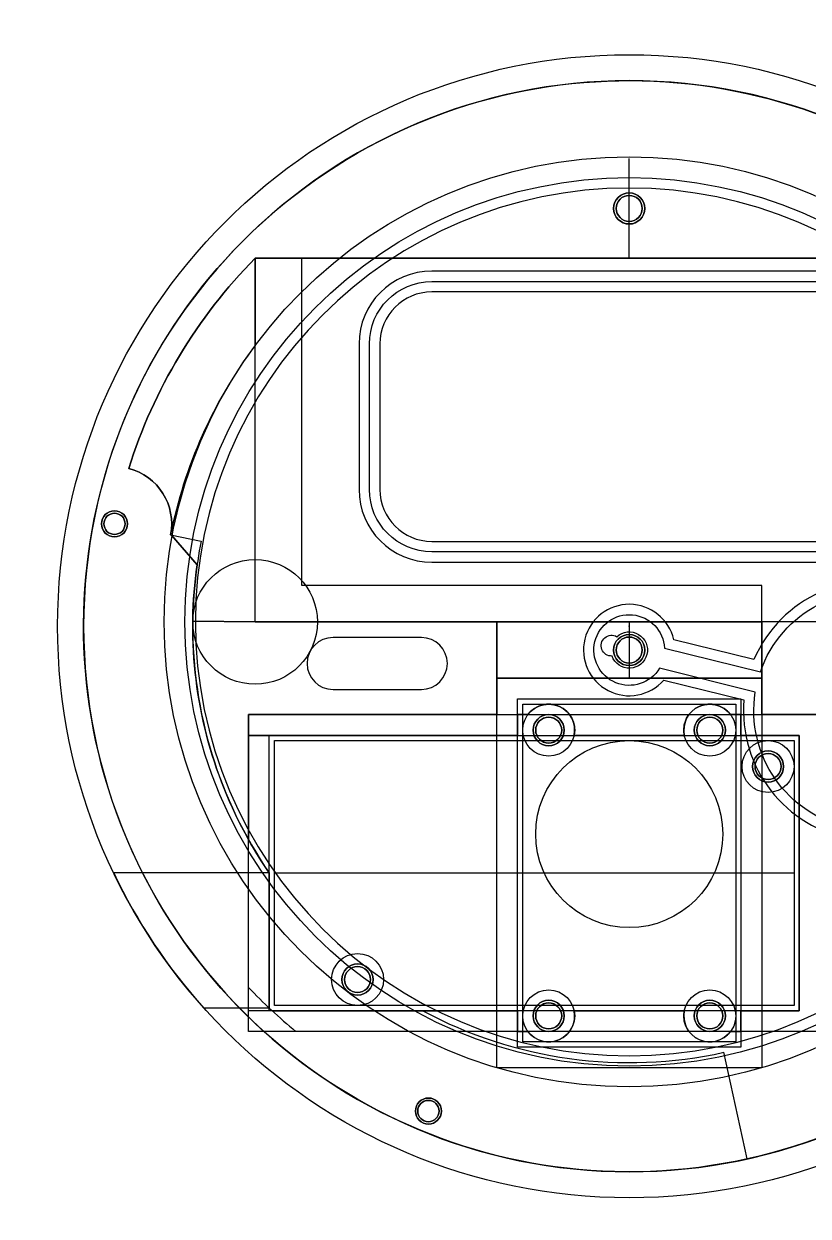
# Model space of a CAD drawing. Header units: millimetres. Extents: x -58 to 57, y -57 to 58.
# Drawn here: x -58.3 to 17.2, y -56.8 to 58 of the extents above; entities that cross this region are included whole.
import ezdxf
from ezdxf.lldxf.tags import DXFTag

# ---------------------------------------------------------------- set-up
doc = ezdxf.new("R2010")
doc.units = ezdxf.units.MM
for name, color, linetype in [('1', 7, 'CONTINUOUS'), ('2', 7, 'CONTINUOUS'), ('VERASE011I1$0', 7, 'CONTINUOUS'), ('VERASE011I10$0', 7, 'CONTINUOUS'), ('VERASE011I100$0', 7, 'CONTINUOUS'), ('VERASE011I101$0', 7, 'CONTINUOUS'), ('VERASE011I103$0', 7, 'CONTINUOUS'), ('VERASE011I104$0', 7, 'CONTINUOUS'), ('VERASE011I105$0', 7, 'CONTINUOUS'), ('VERASE011I107$0', 7, 'CONTINUOUS'), ('VERASE011I108$0', 7, 'CONTINUOUS'), ('VERASE011I109$0', 7, 'CONTINUOUS'), ('VERASE011I11$0', 7, 'CONTINUOUS'), ('VERASE011I110$0', 7, 'CONTINUOUS'), ('VERASE011I111$0', 7, 'CONTINUOUS'), ('VERASE011I114$0', 7, 'CONTINUOUS'), ('VERASE011I116$0', 7, 'CONTINUOUS'), ('VERASE011I117$0', 7, 'CONTINUOUS'), ('VERASE011I118$0', 7, 'CONTINUOUS'), ('VERASE011I119$0', 7, 'CONTINUOUS'), ('VERASE011I12$0', 7, 'CONTINUOUS'), ('VERASE011I120$0', 7, 'CONTINUOUS'), ('VERASE011I121$0', 7, 'CONTINUOUS'), ('VERASE011I124$0', 7, 'CONTINUOUS'), ('VERASE011I125$0', 7, 'CONTINUOUS'), ('VERASE011I126$0', 7, 'CONTINUOUS'), ('VERASE011I128$0', 7, 'CONTINUOUS'), ('VERASE011I129$0', 7, 'CONTINUOUS'), ('VERASE011I13$0', 7, 'CONTINUOUS'), ('VERASE011I130$0', 7, 'CONTINUOUS'), ('VERASE011I14$0', 7, 'CONTINUOUS'), ('VERASE011I15$0', 7, 'CONTINUOUS'), ('VERASE011I16$0', 7, 'CONTINUOUS'), ('VERASE011I17$0', 7, 'CONTINUOUS'), ('VERASE011I18$0', 7, 'CONTINUOUS'), ('VERASE011I2$0', 7, 'CONTINUOUS'), ('VERASE011I21$0', 7, 'CONTINUOUS'), ('VERASE011I22$0', 7, 'CONTINUOUS'), ('VERASE011I23$0', 7, 'CONTINUOUS'), ('VERASE011I24$0', 7, 'CONTINUOUS'), ('VERASE011I25$0', 7, 'CONTINUOUS'), ('VERASE011I26$0', 7, 'CONTINUOUS'), ('VERASE011I27$0', 7, 'CONTINUOUS'), ('VERASE011I28$0', 7, 'CONTINUOUS'), ('VERASE011I29$0', 7, 'CONTINUOUS'), ('VERASE011I3$0', 7, 'CONTINUOUS'), ('VERASE011I30$0', 7, 'CONTINUOUS'), ('VERASE011I31$0', 7, 'CONTINUOUS'), ('VERASE011I32$0', 7, 'CONTINUOUS'), ('VERASE011I33$0', 7, 'CONTINUOUS'), ('VERASE011I34$0', 7, 'CONTINUOUS'), ('VERASE011I36$0', 7, 'CONTINUOUS'), ('VERASE011I37$0', 7, 'CONTINUOUS'), ('VERASE011I38$0', 7, 'CONTINUOUS'), ('VERASE011I39$0', 7, 'CONTINUOUS'), ('VERASE011I40$0', 7, 'CONTINUOUS'), ('VERASE011I41$0', 7, 'CONTINUOUS'), ('VERASE011I42$0', 7, 'CONTINUOUS'), ('VERASE011I43$0', 7, 'CONTINUOUS'), ('VERASE011I44$0', 7, 'CONTINUOUS'), ('VERASE011I45$0', 7, 'CONTINUOUS'), ('VERASE011I48$0', 7, 'CONTINUOUS'), ('VERASE011I49$0', 7, 'CONTINUOUS'), ('VERASE011I5$0', 7, 'CONTINUOUS'), ('VERASE011I50$0', 7, 'CONTINUOUS'), ('VERASE011I52$0', 7, 'CONTINUOUS'), ('VERASE011I53$0', 7, 'CONTINUOUS'), ('VERASE011I54$0', 7, 'CONTINUOUS'), ('VERASE011I56$0', 7, 'CONTINUOUS'), ('VERASE011I59$0', 7, 'CONTINUOUS'), ('VERASE011I60$0', 7, 'CONTINUOUS'), ('VERASE011I61$0', 7, 'CONTINUOUS'), ('VERASE011I62$0', 7, 'CONTINUOUS'), ('VERASE011I64$0', 7, 'CONTINUOUS'), ('VERASE011I66$0', 7, 'CONTINUOUS'), ('VERASE011I67$0', 7, 'CONTINUOUS'), ('VERASE011I69$0', 7, 'CONTINUOUS'), ('VERASE011I7$0', 7, 'CONTINUOUS'), ('VERASE011I72$0', 7, 'CONTINUOUS'), ('VERASE011I73$0', 7, 'CONTINUOUS'), ('VERASE011I74$0', 7, 'CONTINUOUS'), ('VERASE011I75$0', 7, 'CONTINUOUS'), ('VERASE011I76$0', 7, 'CONTINUOUS'), ('VERASE011I77$0', 7, 'CONTINUOUS'), ('VERASE011I78$0', 7, 'CONTINUOUS'), ('VERASE011I79$0', 7, 'CONTINUOUS'), ('VERASE011I81$0', 7, 'CONTINUOUS'), ('VERASE011I82$0', 7, 'CONTINUOUS'), ('VERASE011I83$0', 7, 'CONTINUOUS'), ('VERASE011I84$0', 7, 'CONTINUOUS'), ('VERASE011I85$0', 7, 'CONTINUOUS'), ('VERASE011I86$0', 7, 'CONTINUOUS'), ('VERASE011I87$0', 7, 'CONTINUOUS'), ('VERASE011I88$0', 7, 'CONTINUOUS'), ('VERASE011I89$0', 7, 'CONTINUOUS'), ('VERASE011I90$0', 7, 'CONTINUOUS'), ('VERASE011I91$0', 7, 'CONTINUOUS'), ('VERASE011I94$0', 7, 'CONTINUOUS'), ('VERASE011I96$0', 7, 'CONTINUOUS'), ('VERASE011I97$0', 7, 'CONTINUOUS'), ('VERASE011I98$0', 7, 'CONTINUOUS'), ('VERASE011I99$0', 7, 'CONTINUOUS'), ('VMODIFIED011I1$1', 7, 'CONTINUOUS'), ('VMODIFIED011I103$1', 7, 'CONTINUOUS'), ('VMODIFIED011I105$1', 7, 'CONTINUOUS'), ('VMODIFIED011I11$1', 7, 'CONTINUOUS'), ('VMODIFIED011I116$1', 7, 'CONTINUOUS'), ('VMODIFIED011I120$1', 7, 'CONTINUOUS'), ('VMODIFIED011I121$1', 7, 'CONTINUOUS'), ('VMODIFIED011I126$1', 7, 'CONTINUOUS'), ('VMODIFIED011I128$1', 7, 'CONTINUOUS'), ('VMODIFIED011I129$1', 7, 'CONTINUOUS'), ('VMODIFIED011I130$1', 7, 'CONTINUOUS'), ('VMODIFIED011I15$1', 7, 'CONTINUOUS'), ('VMODIFIED011I17$1', 7, 'CONTINUOUS'), ('VMODIFIED011I2$1', 7, 'CONTINUOUS'), ('VMODIFIED011I21$1', 7, 'CONTINUOUS'), ('VMODIFIED011I22$1', 7, 'CONTINUOUS'), ('VMODIFIED011I23$1', 7, 'CONTINUOUS'), ('VMODIFIED011I24$1', 7, 'CONTINUOUS'), ('VMODIFIED011I25$1', 7, 'CONTINUOUS'), ('VMODIFIED011I29$1', 7, 'CONTINUOUS'), ('VMODIFIED011I3$1', 7, 'CONTINUOUS'), ('VMODIFIED011I31$1', 7, 'CONTINUOUS'), ('VMODIFIED011I32$1', 7, 'CONTINUOUS'), ('VMODIFIED011I34$1', 7, 'CONTINUOUS'), ('VMODIFIED011I49$1', 7, 'CONTINUOUS'), ('VMODIFIED011I54$1', 7, 'CONTINUOUS'), ('VMODIFIED011I56$1', 7, 'CONTINUOUS'), ('VMODIFIED011I59$1', 7, 'CONTINUOUS'), ('VMODIFIED011I64$1', 7, 'CONTINUOUS'), ('VMODIFIED011I67$1', 7, 'CONTINUOUS'), ('VMODIFIED011I77$1', 7, 'CONTINUOUS'), ('VMODIFIED011I78$1', 7, 'CONTINUOUS'), ('VMODIFIED011I83$1', 7, 'CONTINUOUS'), ('VMODIFIED011I86$1', 7, 'CONTINUOUS'), ('VMODIFIED011I88$1', 7, 'CONTINUOUS'), ('VMODIFIED011I89$1', 7, 'CONTINUOUS'), ('VMODIFIED011I96$1', 7, 'CONTINUOUS')]:
    doc.layers.add(name, color=color, linetype=linetype)
tags = doc.linetypes.add('DASHED', pattern=[25.72, 12.86, -12.86]).pattern_tags.tags
tags[6:7] = [DXFTag(74, 4), DXFTag(75, 0), DXFTag(340, '0'), DXFTag(46, 0.0), DXFTag(50, 0.0), DXFTag(44, 0.0), DXFTag(45, 0.0)]
tags[4:5] = [DXFTag(74, 4), DXFTag(75, 0), DXFTag(340, '0'), DXFTag(46, 0.0), DXFTag(50, 0.0), DXFTag(44, 0.0), DXFTag(45, 0.0)]
tags = doc.linetypes.add('PHANTOM', pattern=[50.5, 18, -6.5, 6.5, -6.5, 6.5, -6.5]).pattern_tags.tags
tags[14:15] = [DXFTag(74, 4), DXFTag(75, 0), DXFTag(340, '0'), DXFTag(46, 0.0), DXFTag(50, 0.0), DXFTag(44, 0.0), DXFTag(45, 0.0)]
tags[12:13] = [DXFTag(74, 4), DXFTag(75, 0), DXFTag(340, '0'), DXFTag(46, 0.0), DXFTag(50, 0.0), DXFTag(44, 0.0), DXFTag(45, 0.0)]
tags[10:11] = [DXFTag(74, 4), DXFTag(75, 0), DXFTag(340, '0'), DXFTag(46, 0.0), DXFTag(50, 0.0), DXFTag(44, 0.0), DXFTag(45, 0.0)]
tags[8:9] = [DXFTag(74, 4), DXFTag(75, 0), DXFTag(340, '0'), DXFTag(46, 0.0), DXFTag(50, 0.0), DXFTag(44, 0.0), DXFTag(45, 0.0)]
tags[6:7] = [DXFTag(74, 4), DXFTag(75, 0), DXFTag(340, '0'), DXFTag(46, 0.0), DXFTag(50, 0.0), DXFTag(44, 0.0), DXFTag(45, 0.0)]
tags[4:5] = [DXFTag(74, 4), DXFTag(75, 0), DXFTag(340, '0'), DXFTag(46, 0.0), DXFTag(50, 0.0), DXFTag(44, 0.0), DXFTag(45, 0.0)]

msp = doc.modelspace()

# ---------------------------------------------------------------- linework, layer by layer
at = {"layer": '1', "color": 252, "linetype": 'CONTINUOUS'}
for p, q in [((36, 35.415392), (-36, 35.415392)), ((-36, 35.415392, -12), (36, 35.415392, -12)), ((-36, 35.415392, -12), (-36, 35.415392)), ((-36, 35.415392, -3), (-36, 35.415392)), ((-36, 35.415392, -3), (-36, 27, -3)), ((-31.5, 35.415392), (-36, 35.415392)), ((-36, 35.415392), (-36, 27)), ((-31.5, 35.415392, -3), (-36, 35.415392, -3)), ((-31.5, 3.915392), (-31.5, 35.415392)), ((-31.5, 3.915392, -3), (-31.5, 35.415392, -3)), ((-31.5, 35.415392, -3), (-31.5, 35.415392)), ((-36, 27, -3), (-36, 27)), ((-48.164502, 15.179946, -12), (-48.164502, 15.179946)), ((-44.135338, 8.779064), (-44.046924, 8.761478)), ((-44.046924, 8.761478, -12), (-44.135338, 8.779064, -12)), ((-44.135338, 8.779064, -12), (-44.135338, 8.779064)), ((-44.135338, 8.779064, -3), (-44.135338, 8.779064)), ((-44.135338, 8.779064, -3), (-41.192982, 8.193794, -3)), ((-44.135338, 8.779064), (-41.192982, 8.193794)), ((-44.046924, 8.761478, -12), (-41.584724, 5.891579, -12)), ((-41.584724, 5.891579), (-44.046924, 8.761478)), ((-44.046924, 8.761478), (-44.046924, 8.761478, -12)), ((-41.192982, 8.193794, -3), (-41.192982, 8.193794)), ((-41.584724, 5.891579, -12), (-41.584724, 5.891579)), ((-31.5, 3.915392, -3), (-31.5, 3.915392)), ((12.75, 3.915392), (-31.5, 3.915392)), ((12.75, 3.915392, -3), (-31.5, 3.915392, -3)), ((12.75, 3.915392, -3), (12.75, 3.915392)), ((12.75, 0.415392), (12.75, 3.915392)), ((12.75, 0.415392, -3), (12.75, 3.915392, -3)), ((-41.998918, 0.301457), (-41.998918, 0.301457, -12)), ((-41.998918, 0.301457, -12), (-41.998918, 0.301457)), ((-41.997204, 0.484592), (-36, 0.415392)), ((-41.997204, 0.484592, -3), (-36, 0.415392, -3)), ((-41.997204, 0.484592, -3), (-41.997204, 0.484592)), ((-41.994692, 0.667718), (-41.994692, 0.667718, -12)), ((-41.994692, 0.667718, -12), (-41.994692, 0.667718)), ((-36, 0.415392, -3), (-36, 0.415392)), ((-36, 0.415392), (12.75, 0.415392)), ((-36, 0.415392, -3), (12.75, 0.415392, -3)), ((-12.75, -5), (-12.75, 0.415392)), ((-12.75, 0.415392), (12.75, 0.415392)), ((-12.75, 0.415392, -12), (-12.75, 0.415392)), ((12.75, 0.415392, -12), (-12.75, 0.415392, -12)), ((-12.75, 0.415392, -12), (-12.75, -8.5, -12)), ((12.75, 0.415392, -12), (12.75, 0.415392)), ((12.75, 0.415392), (12.75, -5)), ((12.75, -8.5, -12), (12.75, 0.415392, -12)), ((12.75, 0.415392, -3), (12.75, 0.415392)), ((-12.75, -5, -6), (-12.75, -5)), ((12.75, -5), (-12.75, -5)), ((12.75, -5, -6), (-12.75, -5, -6)), ((-12.75, -5, -6), (-12.75, -8.5, -6)), ((12.75, -5, -6), (12.75, -5)), ((12.75, -8.5, -6), (12.75, -5, -6)), ((-36.641823, -8.5, -12), (-36.641823, -8.5, -6)), ((-12.75, -8.5, -6), (-36.641823, -8.5, -6)), ((-36.641823, -20.527465, -12), (-36.641823, -8.5, -12)), ((-36.641823, -8.5, -12), (-12.75, -8.5, -12)), ((-36.641823, -8.5, -6), (-36.641823, -10.5, -6)), ((-12.75, -8.5, -12), (-12.75, -8.5, -6)), ((-10.75, -10.5, -6), (-10.75, -8.5, -6)), ((-10.75, -8.5, -10), (-10.75, -10.5, -10)), ((-9.75, -8.5, -10), (-10.75, -8.5, -10)), ((-10.75, -8.5, -10), (-10.75, -8.5, -6)), ((-10.75, -8.5, -6), (-9.75, -8.5, -6)), ((-9.75, -8.5, -10), (-9.75, -8.5, -6)), ((10.75, -8.5, -10), (9.75, -8.5, -10)), ((9.75, -8.5, -10), (9.75, -8.5, -6)), ((9.75, -8.5, -6), (10.75, -8.5, -6)), ((10.75, -8.5, -6), (10.75, -10.5, -6)), ((10.75, -10.5, -10), (10.75, -8.5, -10)), ((10.75, -8.5, -10), (10.75, -8.5, -6)), ((18.358177, -8.5, -6), (12.75, -8.5, -6)), ((12.75, -8.5, -12), (18.358177, -8.5, -12)), ((12.75, -8.5, -12), (12.75, -8.5, -6)), ((-36.641823, -10.5, -6), (-10.75, -10.5, -6)), ((-10.75, -10.5, -10), (-36.641823, -10.5, -10)), ((-36.641823, -10.5, -10), (-36.641823, -20.527465, -10)), ((-36.641823, -10.5, -10), (-36.641823, -10.5, -6)), ((-10.75, -10.5, -10), (-10.75, -10.5, -6)), ((-5.30051, -10.5, -10), (-5.30051, -10.5, -6)), ((5.30051, -10.5, -10), (-5.30051, -10.5, -10)), ((-5.30051, -10.5, -6), (5.30051, -10.5, -6)), ((5.30051, -10.5, -10), (5.30051, -10.5, -6)), ((10.75, -10.5, -6), (16.358177, -10.5, -6)), ((10.75, -10.5, -10), (10.75, -10.5, -6)), ((16.358177, -10.5, -10), (10.75, -10.5, -10)), ((16.358177, -37, -10), (16.358177, -10.5, -10)), ((16.358177, -10.5, -6), (16.358177, -37, -6)), ((16.358177, -10.5, -10), (16.358177, -10.5, -6)), ((-36.641823, -20.527465, -10), (-36.641823, -20.527465, -12)), ((-49.60903, -23.747508, -10), (-49.60903, -23.747508, -3)), ((-34.641823, -23.747508, -10), (-49.60903, -23.747508, -10)), ((-34.641823, -23.747508, -3), (-49.60903, -23.747508, -3)), ((-34.641823, -23.747508, -3), (-34.641823, -23.747508)), ((-34.641823, -23.747508), (-34.641823, -36.744988)), ((-34.641823, -23.747508, -10), (-34.641823, -23.747508, -3)), ((-34.641823, -23.747508, -3), (-34.641823, -36.744988, -3)), ((-34.641823, -36.744988, -3), (-40.924392, -36.744988, -3)), ((-34.641823, -36.744988, -10), (-40.924392, -36.744988, -10)), ((-40.924392, -36.744988, -3), (-40.924392, -36.744988, -10)), ((-34.641823, -36.744988, -3), (-34.641823, -36.744988)), ((-34.641823, -36.744988, -10), (-34.641823, -36.744988, -3)), ((-34.369318, -37, -10), (-10.75, -37, -10)), ((-34.369318, -37, -10), (-34.369318, -37)), ((-34.369318, -37), (-19.874607, -37)), ((-10.75, -37, -6), (-19.874607, -37, -6)), ((-19.874607, -37, -6), (-19.874607, -37)), ((-10.75, -39, -6), (-10.75, -37, -6)), ((-10.75, -37, -10), (-10.75, -37, -6)), ((-10.75, -37, -10), (-10.75, -39, -10)), ((-5.30051, -37, -10), (5.30051, -37, -10)), ((-5.30051, -37, -10), (-5.30051, -37, -6)), ((-5.30051, -37, -6), (5.30051, -37, -6)), ((5.30051, -37, -10), (5.30051, -37, -6)), ((10.75, -37, -6), (10.75, -39, -6)), ((10.75, -37, -10), (16.358177, -37, -10)), ((10.75, -37, -10), (10.75, -37, -6)), ((10.75, -39, -10), (10.75, -37, -10)), ((16.358177, -37, -6), (10.75, -37, -6)), ((16.358177, -37, -10), (16.358177, -37, -6)), ((-10.75, -39, -10), (-9.75, -39, -10)), ((-10.75, -39, -10), (-10.75, -39, -6)), ((-10.75, -39, -6), (-9.75, -39, -6)), ((-9.75, -39, -10), (-9.75, -39, -6)), ((9.75, -39, -10), (10.75, -39, -10)), ((9.75, -39, -6), (10.75, -39, -6)), ((9.75, -39, -10), (9.75, -39, -6)), ((10.75, -39, -6), (10.75, -39, -10)), ((11.36308, -51.25554), (9.090464, -41.004432)), ((9.090464, -41.004432, -6), (9.090464, -41.004432)), ((11.36308, -51.25554, -6), (9.090464, -41.004432, -6)), ((11.36308, -51.25554, -6), (11.36308, -51.25554))]:
    msp.add_line(p, q, dxfattribs=at)
at = {"layer": '1', "color": 163, "linetype": 'CONTINUOUS'}
for p, q in [((-31.5, 3.915392), (-31.5, 35.415392)), ((12.75, 3.915392), (-31.5, 3.915392)), ((12.75, 0.415392), (12.75, 3.915392)), ((-36, 0.415392), (-41.997204, 0.484592))]:
    msp.add_line(p, q, dxfattribs=at)
at = {"layer": '1', "color": 252, "linetype": 'CONTINUOUS'}
for centre, radius in [((0, 0, -14), 55), ((0, 0, 3.5), 55), ((0, 40.207696, -14), 1.5), ((0, 40.207696, -0.25), 1.25), ((-49.529657, 9.852061, -14), 1.25), ((-49.529657, 9.852061, -0.225), 1.025), ((0, -2.292304, -14), 1.5), ((0, -2.292304, -0.25), 1.25), ((-7.75, -10, -14), 1.5), ((-7.75, -10, -10.25), 1.25), ((7.75, -10, -14), 1.5), ((7.75, -10, -10.25), 1.25), ((13.358177, -13.5, -14), 1.5), ((13.358177, -13.5, -10.25), 1.25), ((-26.141823, -34, -14), 1.5), ((-26.141823, -34, -10.25), 1.25), ((-7.75, -37.5, -14), 1.5), ((-7.75, -37.5, -10.25), 1.25), ((7.75, -37.5, -14), 1.5), ((7.75, -37.5, -10.25), 1.25), ((-19.325513, -46.655916, -14), 1.25), ((-19.325513, -46.655916, -0.225), 1.025)]:
    msp.add_circle(centre, radius, dxfattribs=at)
at = {"layer": '1', "color": 252, "linetype": 'CONTINUOUS', "extrusion": (0, 0, -1)}
for centre, radius in [((0, 0, -3.5), 52.5), ((0, 40.207696), 1.5), ((0, 40.207696, 13.75), 1.25), ((49.529657, 9.852061), 1.25), ((49.529657, 9.852061, 13.775), 1.025), ((0, -2.292304), 1.5), ((0, -2.292304, 13.75), 1.25), ((7.75, -10, 10), 1.5), ((7.75, -10, 13.75), 1.25), ((-7.75, -10, 10), 1.5), ((-7.75, -10, 13.75), 1.25), ((-13.358177, -13.5, 10), 1.5), ((-13.358177, -13.5, 13.75), 1.25), ((26.141823, -34, 10), 1.5), ((26.141823, -34, 13.75), 1.25), ((7.75, -37.5, 10), 1.5), ((7.75, -37.5, 13.75), 1.25), ((-7.75, -37.5, 10), 1.5), ((-7.75, -37.5, 13.75), 1.25), ((19.325513, -46.655916), 1.25), ((19.325513, -46.655916, 13.775), 1.025)]:
    msp.add_circle(centre, radius, dxfattribs=at)
at = {"layer": '1', "color": 163, "linetype": 'DASHED', "extrusion": (0, 0, -1)}
for centre, radius in [((0, 40.207696, 0.25), 1.5), ((0, 40.207696, 13.75), 1.5), ((49.529657, 9.852061, 0.225), 1.25), ((49.529657, 9.852061, 13.775), 1.25), ((0, -2.292304, 0.25), 1.5), ((0, -2.292304, 13.75), 1.5), ((7.75, -10, 10.25), 1.5), ((7.75, -10, 13.75), 1.5), ((-7.75, -10, 10.25), 1.5), ((-7.75, -10, 13.75), 1.5), ((-13.358177, -13.5, 10.25), 1.5), ((-13.358177, -13.5, 13.75), 1.5), ((26.141823, -34, 10.25), 1.5), ((26.141823, -34, 13.75), 1.5), ((7.75, -37.5, 10.25), 1.5), ((7.75, -37.5, 13.75), 1.5), ((-7.75, -37.5, 10.25), 1.5), ((-7.75, -37.5, 13.75), 1.5), ((19.325513, -46.655916, 0.225), 1.25), ((19.325513, -46.655916, 13.775), 1.25)]:
    msp.add_circle(centre, radius, dxfattribs=at)
at = {"layer": '1', "color": 252, "linetype": 'CONTINUOUS', "extrusion": (0, 0, -1)}
for centre, radius, start, end in [((0, 0), 52.5, 257.5, 217.5), ((0, 0, 12), 50.5, 17.493223, 44.530986), ((49.529657, 9.852061), 5.5, 104.371611, 191.25), ((0, 0, 12), 42, 0.910929, 8.0638), ((0, 0, 12), 42, 330.741599, 0.411246), ((36, 0.415392, 12), 6, 358.911931, 2.410245), ((7.75, -10, 6), 2.5, 36.869898, 191.536959), ((-7.75, -10, 6), 2.5, 348.463041, 143.130102), ((0, 0, 10), 42, 325.568757, 330.741599), ((0, 0, 6), 52.5, 217.5, 257.5)]:
    msp.add_arc(centre, radius, start, end, dxfattribs=at)
at = {"layer": '1', "color": 252, "linetype": 'CONTINUOUS'}
for centre, radius, start, end in [((0, 0), 50.5, 135.469014, 162.506777), ((0, 0, -3), 45, 143.130102, 168.75), ((0, 0), 45, 143.130102, 168.75), ((-49.529657, 9.852061, -12), 5.5, 348.75, 75.628389), ((0, 0, -3), 42, 168.75, 179.338912), ((0, 0), 42, 168.75, 179.338912), ((0, 0), 42, 171.9362, 179.089071), ((-36, 0.415392, -12), 6, 177.589755, 181.088069), ((-36, 0.415392), 6, 177.589755, 181.088069), ((-36, 0.415392), 6, 177.589755, 181.088069), ((0, 0), 42, 179.588754, 214.431243), ((-7.75, -10, -10), 2.5, 348.463041, 143.130102), ((7.75, -10, -10), 2.5, 36.869898, 191.536959), ((0, 0, -10), 55, 205.580123, 221.919873), ((0, 0, -3), 55, 205.580123, 221.919873), ((0, 0), 50.5, 226.687533, 227.110974), ((0, 0, -10), 50.5, 226.687533, 227.110974), ((0, 0, -6), 42, 241.757463, 282.5), ((0, 0), 42, 241.757463, 282.5), ((-7.75, -37.5, -10), 2.5, 216.869898, 11.536959), ((-7.75, -37.5, -6), 2.5, 216.869898, 11.536959), ((7.75, -37.5, -10), 2.5, 168.463041, 323.130102), ((7.75, -37.5, -6), 2.5, 168.463041, 323.130102)]:
    msp.add_arc(centre, radius, start, end, dxfattribs=at)
at = {"layer": '1', "color": 23, "linetype": 'CONTINUOUS'}
msp.add_point((0, 0), dxfattribs=at)
at = {"layer": '2', "color": 163, "linetype": 'CONTINUOUS'}
for p, q in [((0, 35.415392), (0, 45)), ((-36, 35.415392), (36, 35.415392)), ((-36, 0.415392), (-36, 35.415392)), ((36, 0.415392), (-36, 0.415392)), ((12.75, 0.415392), (-12.75, 0.415392)), ((-12.75, 0.415392), (-12.75, -5)), ((0, 0.415392), (0, -5)), ((12.75, -5), (12.75, 0.415392)), ((-12.75, -42.5), (-12.75, -5)), ((-12.75, -5), (12.75, -5)), ((-12.75, -5), (12.75, -5)), ((12.75, -5), (12.75, -42.5)), ((-10.75, -40.5), (-10.75, -7)), ((-10.75, -7), (10.75, -7)), ((10.75, -7), (10.75, -40.5)), ((-36.641823, -39), (-36.641823, -8.5)), ((-36.641823, -8.5), (18.358177, -8.5)), ((-34.641823, -10.5), (-36.641823, -10.5)), ((-34.641823, -37), (-34.641823, -10.5)), ((-34.641823, -10.5), (16.358177, -10.5)), ((16.358177, -10.5), (16.358177, -37)), ((-34.641823, -37), (-36.641823, -37)), ((16.358177, -37), (-34.641823, -37)), ((18.358177, -39), (-36.641823, -39)), ((10.25, -40), (-10.25, -40)), ((10.75, -40.5), (-10.75, -40.5)), ((12.75, -42.5), (-12.75, -42.5))]:
    msp.add_line(p, q, dxfattribs=at)
at = {"layer": '2', "color": 163, "linetype": 'PHANTOM'}
for p, q in [((-10.25, -7.5), (10.25, -7.5)), ((-10.25, -40), (-10.25, -7.5)), ((10.25, -7.5), (10.25, -40)), ((-34.141823, -11), (15.858177, -11)), ((-34.141823, -36.5), (-34.141823, -11)), ((15.858177, -11), (15.858177, -36.5)), ((15.858177, -23.75), (-34.141823, -23.75)), ((15.858177, -36.5), (-34.141823, -36.5))]:
    msp.add_line(p, q, dxfattribs=at)
at = {"layer": '2', "color": 252, "linetype": 'CONTINUOUS'}
for p, q in [((-36.641823, -34.750926, -6), (-36.641823, -34.750926, -12)), ((-32.081926, -39, -6), (-32.081926, -39, -12))]:
    msp.add_line(p, q, dxfattribs=at)
at = {"layer": '2', "color": 163, "linetype": 'CONTINUOUS'}
for centre, radius in [((-36, 0.415392), 6), ((-7.75, -10), 2.5), ((7.75, -10), 2.5), ((0, -20), 9), ((13.358177, -13.5), 2.5), ((-26.141823, -34), 2.5), ((-7.75, -37.5), 2.5), ((7.75, -37.5), 2.5)]:
    msp.add_circle(centre, radius, dxfattribs=at)
at = {"layer": '2', "color": 252, "linetype": 'CONTINUOUS'}
for centre in [(0, 0, -12), (0, 0, -6)]:
    msp.add_arc(centre, 50.5, 223.482828, 230.558825, dxfattribs=at)
at = {"layer": 'VERASE011I1$0', "color": 252, "linetype": 'CONTINUOUS'}
msp.add_circle((0, -20), 9, dxfattribs=at)
at = {"layer": 'VERASE011I10$0', "color": 252, "linetype": 'CONTINUOUS'}
msp.add_circle((-7.75, -37.5, -2), 2.5, dxfattribs=at)
at = {"layer": 'VERASE011I100$0', "color": 252, "linetype": 'CONTINUOUS', "extrusion": (0, 0, -1)}
msp.add_arc((-23.492316, -8.135111, 0.5), 11.5, 18.955278, 8.978194, dxfattribs=at)
at = {"layer": 'VERASE011I101$0', "color": 252, "linetype": 'CONTINUOUS'}
msp.add_line((-19, 6.165392, -0.5), (19, 6.165392, -0.5), dxfattribs=at)
at = {"layer": 'VERASE011I103$0', "color": 252, "linetype": 'CONTINUOUS'}
msp.add_line((3.320974, -5.179197), (11.035425, -7.09787), dxfattribs=at)
at = {"layer": 'VERASE011I104$0', "color": 252, "linetype": 'CONTINUOUS'}
msp.add_line((3.395251, -2.106277, -0.5), (3.395251, -2.106277), dxfattribs=at)
at = {"layer": 'VERASE011I105$0', "color": 252, "linetype": 'CONTINUOUS'}
msp.add_arc((0, -2.292304), 4.400343, 13.066676, 318.999852, dxfattribs=at)
at = {"layer": 'VERASE011I107$0', "color": 252, "linetype": 'CONTINUOUS'}
msp.add_line((-19, 7.165392, -0.5), (-19, 7.165392), dxfattribs=at)
at = {"layer": 'VERASE011I108$0', "color": 252, "linetype": 'CONTINUOUS'}
msp.add_line((-25, 13.165392, -0.5), (-25, 13.165392), dxfattribs=at)
at = {"layer": 'VERASE011I109$0', "color": 252, "linetype": 'CONTINUOUS'}
msp.add_line((-26, 27.165392, -0.5), (-26, 27.165392), dxfattribs=at)
at = {"layer": 'VERASE011I11$0', "color": 252, "linetype": 'CONTINUOUS'}
msp.add_circle((-7.75, -37.5), 2.5, dxfattribs=at)
at = {"layer": 'VERASE011I110$0', "color": 252, "linetype": 'CONTINUOUS'}
msp.add_line((-26, 13.165392, -0.5), (-26, 13.165392), dxfattribs=at)
at = {"layer": 'VERASE011I111$0', "color": 252, "linetype": 'CONTINUOUS'}
msp.add_arc((0, -2.292304, -0.5), 4.400343, 13.066676, 318.999852, dxfattribs=at)
at = {"layer": 'VERASE011I114$0', "color": 252, "linetype": 'CONTINUOUS', "extrusion": (0, 0, -1)}
msp.add_arc((0, -2.292304, 0.5), 3.400343, 211.069592, 176.86388, dxfattribs=at)
at = {"layer": 'VERASE011I116$0', "color": 252, "linetype": 'CONTINUOUS'}
msp.add_circle((0, 0.415392), 42.75, dxfattribs=at)
at = {"layer": 'VERASE011I117$0', "color": 252, "linetype": 'CONTINUOUS'}
msp.add_line((3.395251, -2.106277, -0.5), (12.615933, -4.399566, -0.5), dxfattribs=at)
at = {"layer": 'VERASE011I118$0', "color": 252, "linetype": 'CONTINUOUS'}
msp.add_arc((-19, 13.165392, -0.5), 7, 180, 270, dxfattribs=at)
at = {"layer": 'VERASE011I119$0', "color": 252, "linetype": 'CONTINUOUS'}
msp.add_line((12.000859, -3.216125, -0.5), (12.000859, -3.216125), dxfattribs=at)
at = {"layer": 'VERASE011I12$0', "color": 252, "linetype": 'CONTINUOUS'}
msp.add_line((-28.5, -6.084608, -2), (-20, -6.084608, -2), dxfattribs=at)
at = {"layer": 'VERASE011I120$0', "color": 252, "linetype": 'CONTINUOUS'}
msp.add_line((19, 34.165392), (-19, 34.165392), dxfattribs=at)
at = {"layer": 'VERASE011I121$0', "color": 252, "linetype": 'CONTINUOUS'}
msp.add_line((-19, 33.165392), (19, 33.165392), dxfattribs=at)
at = {"layer": 'VERASE011I124$0', "color": 252, "linetype": 'CONTINUOUS'}
msp.add_line((19, 7.165392, -0.5), (-19, 7.165392, -0.5), dxfattribs=at)
at = {"layer": 'VERASE011I125$0', "color": 252, "linetype": 'CONTINUOUS'}
msp.add_line((12.000859, -3.216125, -0.5), (4.286408, -1.297453, -0.5), dxfattribs=at)
at = {"layer": 'VERASE011I126$0', "color": 252, "linetype": 'CONTINUOUS', "extrusion": (0, 0, -1)}
msp.add_circle((0, 0.415392), 41.75, dxfattribs=at)
at = {"layer": 'VERASE011I128$0', "color": 252, "linetype": 'CONTINUOUS', "extrusion": (0, 0, -1)}
msp.add_arc((0, -2.292304), 3.400343, 211.069592, 176.86388, dxfattribs=at)
at = {"layer": 'VERASE011I129$0', "color": 252, "linetype": 'CONTINUOUS'}
msp.add_line((12.133216, -6.340438), (2.912534, -4.047149), dxfattribs=at)
at = {"layer": 'VERASE011I13$0', "color": 252, "linetype": 'CONTINUOUS'}
msp.add_circle((7.75, -10, -2), 2.5, dxfattribs=at)
at = {"layer": 'VERASE011I130$0', "color": 252, "linetype": 'CONTINUOUS'}
msp.add_line((3.395251, -2.106277), (12.615933, -4.399566), dxfattribs=at)
at = {"layer": 'VERASE011I14$0', "color": 252, "linetype": 'CONTINUOUS'}
msp.add_line((-19, 8.165392, -2), (-19, 8.165392), dxfattribs=at)
at = {"layer": 'VERASE011I15$0', "color": 252, "linetype": 'CONTINUOUS'}
msp.add_arc((-19, 13.165392), 5, 180, 270, dxfattribs=at)
at = {"layer": 'VERASE011I16$0', "color": 252, "linetype": 'CONTINUOUS'}
msp.add_line((-20, -6.084608, -2), (-20, -6.084608), dxfattribs=at)
at = {"layer": 'VERASE011I17$0', "color": 252, "linetype": 'CONTINUOUS'}
msp.add_line((19, 32.165392), (-19, 32.165392), dxfattribs=at)
at = {"layer": 'VERASE011I18$0', "color": 252, "linetype": 'CONTINUOUS'}
msp.add_arc((-20, -3.584608, -2), 2.5, 270, 90, dxfattribs=at)
at = {"layer": 'VERASE011I2$0', "color": 252, "linetype": 'CONTINUOUS'}
msp.add_circle((7.75, -37.5), 2.5, dxfattribs=at)
at = {"layer": 'VERASE011I21$0', "color": 252, "linetype": 'CONTINUOUS'}
msp.add_circle((7.75, -10), 2.5, dxfattribs=at)
at = {"layer": 'VERASE011I22$0', "color": 252, "linetype": 'CONTINUOUS'}
msp.add_line((-19, 8.165392), (19, 8.165392), dxfattribs=at)
at = {"layer": 'VERASE011I23$0', "color": 252, "linetype": 'CONTINUOUS'}
msp.add_circle((-7.75, -10), 2.5, dxfattribs=at)
at = {"layer": 'VERASE011I24$0', "color": 252, "linetype": 'CONTINUOUS', "extrusion": (0, 0, -1)}
msp.add_arc((1.698263, -1.869926), 1, 267.365186, 120.568286, dxfattribs=at)
at = {"layer": 'VERASE011I25$0', "color": 252, "linetype": 'CONTINUOUS'}
msp.add_circle((0, 0.415392), 44.75, dxfattribs=at)
at = {"layer": 'VERASE011I26$0', "color": 252, "linetype": 'CONTINUOUS'}
msp.add_line((19, 32.165392, -2), (-19, 32.165392, -2), dxfattribs=at)
at = {"layer": 'VERASE011I27$0', "color": 252, "linetype": 'CONTINUOUS'}
msp.add_arc((-19, 27.165392, -2), 5, 90, 180, dxfattribs=at)
at = {"layer": 'VERASE011I28$0', "color": 252, "linetype": 'CONTINUOUS'}
msp.add_line((-24, 13.165392, -2), (-24, 13.165392), dxfattribs=at)
at = {"layer": 'VERASE011I29$0', "color": 252, "linetype": 'CONTINUOUS'}
msp.add_line((-20, -1.084608), (-28.5, -1.084608), dxfattribs=at)
at = {"layer": 'VERASE011I3$0', "color": 252, "linetype": 'CONTINUOUS', "extrusion": (0, 0, -1)}
msp.add_arc((0, -2.292304), 1.75, 47.169835, 340.763637, dxfattribs=at)
at = {"layer": 'VERASE011I30$0', "color": 252, "linetype": 'CONTINUOUS'}
msp.add_line((-28.5, -6.084608, -2), (-28.5, -6.084608), dxfattribs=at)
at = {"layer": 'VERASE011I31$0', "color": 252, "linetype": 'CONTINUOUS'}
msp.add_arc((-19, 27.165392), 5, 90, 180, dxfattribs=at)
at = {"layer": 'VERASE011I32$0', "color": 252, "linetype": 'CONTINUOUS'}
msp.add_arc((-20, -3.584608), 2.5, 270, 90, dxfattribs=at)
at = {"layer": 'VERASE011I33$0', "color": 252, "linetype": 'CONTINUOUS'}
msp.add_arc((-28.5, -3.584608, -2), 2.5, 90, 270, dxfattribs=at)
at = {"layer": 'VERASE011I34$0', "color": 252, "linetype": 'CONTINUOUS'}
msp.add_line((-28.5, -6.084608), (-20, -6.084608), dxfattribs=at)
at = {"layer": 'VERASE011I36$0', "color": 252, "linetype": 'CONTINUOUS'}
msp.add_line((-19, 8.165392, -2), (19, 8.165392, -2), dxfattribs=at)
at = {"layer": 'VERASE011I37$0', "color": 252, "linetype": 'CONTINUOUS'}
msp.add_line((-28.5, -1.084608, -2), (-28.5, -1.084608), dxfattribs=at)
at = {"layer": 'VERASE011I38$0', "color": 252, "linetype": 'CONTINUOUS', "extrusion": (0, 0, -1)}
msp.add_arc((0, -2.292304, 2), 1.75, 47.169835, 340.763637, dxfattribs=at)
at = {"layer": 'VERASE011I39$0', "color": 252, "linetype": 'CONTINUOUS', "extrusion": (0, 0, -1)}
msp.add_arc((1.698263, -1.869926, 2), 1, 267.365186, 120.568286, dxfattribs=at)
at = {"layer": 'VERASE011I40$0', "color": 252, "linetype": 'CONTINUOUS'}
msp.add_circle((-7.75, -10, -2), 2.5, dxfattribs=at)
at = {"layer": 'VERASE011I41$0', "color": 252, "linetype": 'CONTINUOUS'}
msp.add_line((-20, -1.084608, -2), (-28.5, -1.084608, -2), dxfattribs=at)
at = {"layer": 'VERASE011I42$0', "color": 252, "linetype": 'CONTINUOUS'}
msp.add_line((-1.189698, -1.008903, -2), (-1.189698, -1.008903), dxfattribs=at)
at = {"layer": 'VERASE011I43$0', "color": 252, "linetype": 'CONTINUOUS'}
msp.add_line((-24, 27.165392, -2), (-24, 27.165392), dxfattribs=at)
at = {"layer": 'VERASE011I44$0', "color": 252, "linetype": 'CONTINUOUS'}
msp.add_circle((0, -20, -2), 9, dxfattribs=at)
at = {"layer": 'VERASE011I45$0', "color": 252, "linetype": 'CONTINUOUS'}
msp.add_circle((0, 0.415392, -2), 44.75, dxfattribs=at)
at = {"layer": 'VERASE011I48$0', "color": 252, "linetype": 'CONTINUOUS'}
msp.add_line((-24, 27.165392, -2), (-24, 13.165392, -2), dxfattribs=at)
at = {"layer": 'VERASE011I49$0', "color": 252, "linetype": 'CONTINUOUS'}
msp.add_line((-24, 27.165392), (-24, 13.165392), dxfattribs=at)
at = {"layer": 'VERASE011I5$0', "color": 252, "linetype": 'CONTINUOUS'}
msp.add_line((-1.652293, -2.868869, -2), (-1.652293, -2.868869), dxfattribs=at)
at = {"layer": 'VERASE011I50$0', "color": 252, "linetype": 'CONTINUOUS'}
msp.add_circle((7.75, -37.5, -2), 2.5, dxfattribs=at)
at = {"layer": 'VERASE011I52$0', "color": 252, "linetype": 'CONTINUOUS'}
msp.add_arc((-19, 13.165392, -2), 5, 180, 270, dxfattribs=at)
at = {"layer": 'VERASE011I53$0', "color": 252, "linetype": 'CONTINUOUS'}
msp.add_line((-20, -1.084608, -2), (-20, -1.084608), dxfattribs=at)
at = {"layer": 'VERASE011I54$0', "color": 252, "linetype": 'CONTINUOUS'}
msp.add_arc((-28.5, -3.584608), 2.5, 90, 270, dxfattribs=at)
at = {"layer": 'VERASE011I56$0', "color": 252, "linetype": 'CONTINUOUS'}
msp.add_line((-19, 6.165392), (19, 6.165392), dxfattribs=at)
at = {"layer": 'VERASE011I59$0', "color": 252, "linetype": 'CONTINUOUS'}
msp.add_arc((23.492316, -8.135111), 12.5, 175.24016, 156.826368, dxfattribs=at)
at = {"layer": 'VERASE011I60$0', "color": 252, "linetype": 'CONTINUOUS'}
msp.add_line((-25, 13.165392, -0.5), (-25, 27.165392, -0.5), dxfattribs=at)
at = {"layer": 'VERASE011I61$0', "color": 252, "linetype": 'CONTINUOUS'}
msp.add_arc((23.492316, -8.135111, -0.5), 12.5, 175.24016, 156.826368, dxfattribs=at)
at = {"layer": 'VERASE011I62$0', "color": 252, "linetype": 'CONTINUOUS'}
msp.add_circle((0, 0.415392, -0.5), 42.75, dxfattribs=at)
at = {"layer": 'VERASE011I64$0', "color": 252, "linetype": 'CONTINUOUS'}
msp.add_line((19, 7.165392), (-19, 7.165392), dxfattribs=at)
at = {"layer": 'VERASE011I66$0', "color": 252, "linetype": 'CONTINUOUS'}
msp.add_line((12.133216, -6.340438, -0.5), (12.133216, -6.340438), dxfattribs=at)
at = {"layer": 'VERASE011I67$0', "color": 252, "linetype": 'CONTINUOUS', "extrusion": (0, 0, -1)}
msp.add_arc((19, 27.165392), 6, 0, 90, dxfattribs=at)
at = {"layer": 'VERASE011I69$0', "color": 252, "linetype": 'CONTINUOUS'}
msp.add_line((4.286408, -1.297453, -0.5), (4.286408, -1.297453), dxfattribs=at)
at = {"layer": 'VERASE011I7$0', "color": 252, "linetype": 'CONTINUOUS'}
msp.add_line((-19, 32.165392, -2), (-19, 32.165392), dxfattribs=at)
at = {"layer": 'VERASE011I72$0', "color": 252, "linetype": 'CONTINUOUS'}
msp.add_line((-26, 27.165392, -0.5), (-26, 13.165392, -0.5), dxfattribs=at)
at = {"layer": 'VERASE011I73$0', "color": 252, "linetype": 'CONTINUOUS'}
msp.add_line((3.320974, -5.179197, -0.5), (11.035425, -7.09787, -0.5), dxfattribs=at)
at = {"layer": 'VERASE011I74$0', "color": 252, "linetype": 'CONTINUOUS'}
msp.add_line((-19, 33.165392, -0.5), (19, 33.165392, -0.5), dxfattribs=at)
at = {"layer": 'VERASE011I75$0', "color": 252, "linetype": 'CONTINUOUS'}
msp.add_line((12.615933, -4.399566, -0.5), (12.615933, -4.399566), dxfattribs=at)
at = {"layer": 'VERASE011I76$0', "color": 252, "linetype": 'CONTINUOUS'}
msp.add_line((11.035425, -7.09787, -0.5), (11.035425, -7.09787), dxfattribs=at)
at = {"layer": 'VERASE011I77$0', "color": 252, "linetype": 'CONTINUOUS'}
msp.add_arc((-19, 13.165392), 7, 180, 270, dxfattribs=at)
at = {"layer": 'VERASE011I78$0', "color": 252, "linetype": 'CONTINUOUS'}
msp.add_line((-25, 13.165392), (-25, 27.165392), dxfattribs=at)
at = {"layer": 'VERASE011I79$0', "color": 252, "linetype": 'CONTINUOUS'}
msp.add_line((3.320974, -5.179197, -0.5), (3.320974, -5.179197), dxfattribs=at)
at = {"layer": 'VERASE011I81$0', "color": 252, "linetype": 'CONTINUOUS'}
msp.add_arc((-19, 27.165392, -0.5), 7, 90, 180, dxfattribs=at)
at = {"layer": 'VERASE011I82$0', "color": 252, "linetype": 'CONTINUOUS', "extrusion": (0, 0, -1)}
msp.add_circle((0, 0.415392, 0.5), 41.75, dxfattribs=at)
at = {"layer": 'VERASE011I83$0', "color": 252, "linetype": 'CONTINUOUS', "extrusion": (0, 0, -1)}
msp.add_arc((-23.492316, -8.135111), 11.5, 18.955278, 8.978194, dxfattribs=at)
at = {"layer": 'VERASE011I84$0', "color": 252, "linetype": 'CONTINUOUS', "extrusion": (0, 0, -1)}
msp.add_arc((19, 27.165392, 0.5), 6, 0, 90, dxfattribs=at)
at = {"layer": 'VERASE011I85$0', "color": 252, "linetype": 'CONTINUOUS'}
msp.add_line((12.133216, -6.340438, -0.5), (2.912534, -4.047149, -0.5), dxfattribs=at)
at = {"layer": 'VERASE011I86$0', "color": 252, "linetype": 'CONTINUOUS', "extrusion": (0, 0, -1)}
msp.add_arc((19, 13.165392), 6, 270, 0, dxfattribs=at)
at = {"layer": 'VERASE011I87$0', "color": 252, "linetype": 'CONTINUOUS'}
msp.add_line((19, 34.165392, -0.5), (-19, 34.165392, -0.5), dxfattribs=at)
at = {"layer": 'VERASE011I88$0', "color": 252, "linetype": 'CONTINUOUS'}
msp.add_line((-26, 27.165392), (-26, 13.165392), dxfattribs=at)
at = {"layer": 'VERASE011I89$0', "color": 252, "linetype": 'CONTINUOUS'}
msp.add_arc((-19, 27.165392), 7, 90, 180, dxfattribs=at)
at = {"layer": 'VERASE011I90$0', "color": 252, "linetype": 'CONTINUOUS'}
msp.add_line((2.912534, -4.047149, -0.5), (2.912534, -4.047149), dxfattribs=at)
at = {"layer": 'VERASE011I91$0', "color": 252, "linetype": 'CONTINUOUS'}
msp.add_line((-19, 33.165392, -0.5), (-19, 33.165392), dxfattribs=at)
at = {"layer": 'VERASE011I94$0', "color": 252, "linetype": 'CONTINUOUS', "extrusion": (0, 0, -1)}
msp.add_arc((19, 13.165392, 0.5), 6, 270, 0, dxfattribs=at)
at = {"layer": 'VERASE011I96$0', "color": 252, "linetype": 'CONTINUOUS'}
msp.add_line((12.000859, -3.216125), (4.286408, -1.297453), dxfattribs=at)
at = {"layer": 'VERASE011I97$0', "color": 252, "linetype": 'CONTINUOUS'}
msp.add_line((-25, 27.165392, -0.5), (-25, 27.165392), dxfattribs=at)
at = {"layer": 'VERASE011I98$0', "color": 252, "linetype": 'CONTINUOUS'}
msp.add_line((-19, 6.165392, -0.5), (-19, 6.165392), dxfattribs=at)
at = {"layer": 'VERASE011I99$0', "color": 252, "linetype": 'CONTINUOUS'}
msp.add_line((-19, 34.165392, -0.5), (-19, 34.165392), dxfattribs=at)
at = {"layer": 'VMODIFIED011I1$1', "color": 155, "linetype": 'CONTINUOUS'}
msp.add_circle((0, -20), 9, dxfattribs=at)
at = {"layer": 'VMODIFIED011I103$1', "color": 155, "linetype": 'CONTINUOUS'}
msp.add_line((3.320974, -5.179197), (11.035425, -7.09787), dxfattribs=at)
at = {"layer": 'VMODIFIED011I105$1', "color": 155, "linetype": 'CONTINUOUS'}
msp.add_arc((0, -2.292304), 4.400343, 13.066676, 318.999852, dxfattribs=at)
at = {"layer": 'VMODIFIED011I11$1', "color": 155, "linetype": 'CONTINUOUS'}
msp.add_circle((-7.75, -37.5), 2.5, dxfattribs=at)
at = {"layer": 'VMODIFIED011I116$1', "color": 155, "linetype": 'CONTINUOUS'}
msp.add_circle((0, 0.415392), 42.75, dxfattribs=at)
at = {"layer": 'VMODIFIED011I120$1', "color": 155, "linetype": 'CONTINUOUS'}
msp.add_line((19, 34.165392), (-19, 34.165392), dxfattribs=at)
at = {"layer": 'VMODIFIED011I121$1', "color": 155, "linetype": 'CONTINUOUS'}
msp.add_line((-19, 33.165392), (19, 33.165392), dxfattribs=at)
at = {"layer": 'VMODIFIED011I126$1', "color": 155, "linetype": 'CONTINUOUS', "extrusion": (0, 0, -1)}
msp.add_circle((0, 0.415392), 41.75, dxfattribs=at)
at = {"layer": 'VMODIFIED011I128$1', "color": 155, "linetype": 'CONTINUOUS', "extrusion": (0, 0, -1)}
msp.add_arc((0, -2.292304), 3.400343, 211.069592, 176.86388, dxfattribs=at)
at = {"layer": 'VMODIFIED011I129$1', "color": 155, "linetype": 'CONTINUOUS'}
msp.add_line((12.133216, -6.340438), (2.912534, -4.047149), dxfattribs=at)
at = {"layer": 'VMODIFIED011I130$1', "color": 155, "linetype": 'CONTINUOUS'}
msp.add_line((3.395251, -2.106277), (12.615933, -4.399566), dxfattribs=at)
at = {"layer": 'VMODIFIED011I15$1', "color": 155, "linetype": 'CONTINUOUS'}
msp.add_arc((-19, 13.165392), 5, 180, 270, dxfattribs=at)
at = {"layer": 'VMODIFIED011I17$1', "color": 155, "linetype": 'CONTINUOUS'}
msp.add_line((19, 32.165392), (-19, 32.165392), dxfattribs=at)
at = {"layer": 'VMODIFIED011I2$1', "color": 155, "linetype": 'CONTINUOUS'}
msp.add_circle((7.75, -37.5), 2.5, dxfattribs=at)
at = {"layer": 'VMODIFIED011I21$1', "color": 155, "linetype": 'CONTINUOUS'}
msp.add_circle((7.75, -10), 2.5, dxfattribs=at)
at = {"layer": 'VMODIFIED011I22$1', "color": 155, "linetype": 'CONTINUOUS'}
msp.add_line((-19, 8.165392), (19, 8.165392), dxfattribs=at)
at = {"layer": 'VMODIFIED011I23$1', "color": 155, "linetype": 'CONTINUOUS'}
msp.add_circle((-7.75, -10), 2.5, dxfattribs=at)
at = {"layer": 'VMODIFIED011I24$1', "color": 155, "linetype": 'CONTINUOUS', "extrusion": (0, 0, -1)}
msp.add_arc((1.698263, -1.869926), 1, 267.365186, 120.568286, dxfattribs=at)
at = {"layer": 'VMODIFIED011I25$1', "color": 155, "linetype": 'CONTINUOUS'}
msp.add_circle((0, 0.415392), 44.75, dxfattribs=at)
at = {"layer": 'VMODIFIED011I29$1', "color": 155, "linetype": 'CONTINUOUS'}
msp.add_line((-20, -1.084608), (-28.5, -1.084608), dxfattribs=at)
at = {"layer": 'VMODIFIED011I3$1', "color": 155, "linetype": 'CONTINUOUS', "extrusion": (0, 0, -1)}
msp.add_arc((0, -2.292304), 1.75, 47.169835, 340.763637, dxfattribs=at)
at = {"layer": 'VMODIFIED011I31$1', "color": 155, "linetype": 'CONTINUOUS'}
msp.add_arc((-19, 27.165392), 5, 90, 180, dxfattribs=at)
at = {"layer": 'VMODIFIED011I32$1', "color": 155, "linetype": 'CONTINUOUS'}
msp.add_arc((-20, -3.584608), 2.5, 270, 90, dxfattribs=at)
at = {"layer": 'VMODIFIED011I34$1', "color": 155, "linetype": 'CONTINUOUS'}
msp.add_line((-28.5, -6.084608), (-20, -6.084608), dxfattribs=at)
at = {"layer": 'VMODIFIED011I49$1', "color": 155, "linetype": 'CONTINUOUS'}
msp.add_line((-24, 27.165392), (-24, 13.165392), dxfattribs=at)
at = {"layer": 'VMODIFIED011I54$1', "color": 155, "linetype": 'CONTINUOUS'}
msp.add_arc((-28.5, -3.584608), 2.5, 90, 270, dxfattribs=at)
at = {"layer": 'VMODIFIED011I56$1', "color": 155, "linetype": 'CONTINUOUS'}
msp.add_line((-19, 6.165392), (19, 6.165392), dxfattribs=at)
at = {"layer": 'VMODIFIED011I59$1', "color": 155, "linetype": 'CONTINUOUS'}
msp.add_arc((23.492316, -8.135111), 12.5, 175.24016, 156.826368, dxfattribs=at)
at = {"layer": 'VMODIFIED011I64$1', "color": 155, "linetype": 'CONTINUOUS'}
msp.add_line((19, 7.165392), (-19, 7.165392), dxfattribs=at)
at = {"layer": 'VMODIFIED011I67$1', "color": 155, "linetype": 'CONTINUOUS', "extrusion": (0, 0, -1)}
msp.add_arc((19, 27.165392), 6, 0, 90, dxfattribs=at)
at = {"layer": 'VMODIFIED011I77$1', "color": 155, "linetype": 'CONTINUOUS'}
msp.add_arc((-19, 13.165392), 7, 180, 270, dxfattribs=at)
at = {"layer": 'VMODIFIED011I78$1', "color": 155, "linetype": 'CONTINUOUS'}
msp.add_line((-25, 13.165392), (-25, 27.165392), dxfattribs=at)
at = {"layer": 'VMODIFIED011I83$1', "color": 155, "linetype": 'CONTINUOUS', "extrusion": (0, 0, -1)}
msp.add_arc((-23.492316, -8.135111), 11.5, 18.955278, 8.978194, dxfattribs=at)
at = {"layer": 'VMODIFIED011I86$1', "color": 155, "linetype": 'CONTINUOUS', "extrusion": (0, 0, -1)}
msp.add_arc((19, 13.165392), 6, 270, 0, dxfattribs=at)
at = {"layer": 'VMODIFIED011I88$1', "color": 155, "linetype": 'CONTINUOUS'}
msp.add_line((-26, 27.165392), (-26, 13.165392), dxfattribs=at)
at = {"layer": 'VMODIFIED011I89$1', "color": 155, "linetype": 'CONTINUOUS'}
msp.add_arc((-19, 27.165392), 7, 90, 180, dxfattribs=at)
at = {"layer": 'VMODIFIED011I96$1', "color": 155, "linetype": 'CONTINUOUS'}
msp.add_line((12.000859, -3.216125), (4.286408, -1.297453), dxfattribs=at)

doc.saveas('drawing.dxf')
